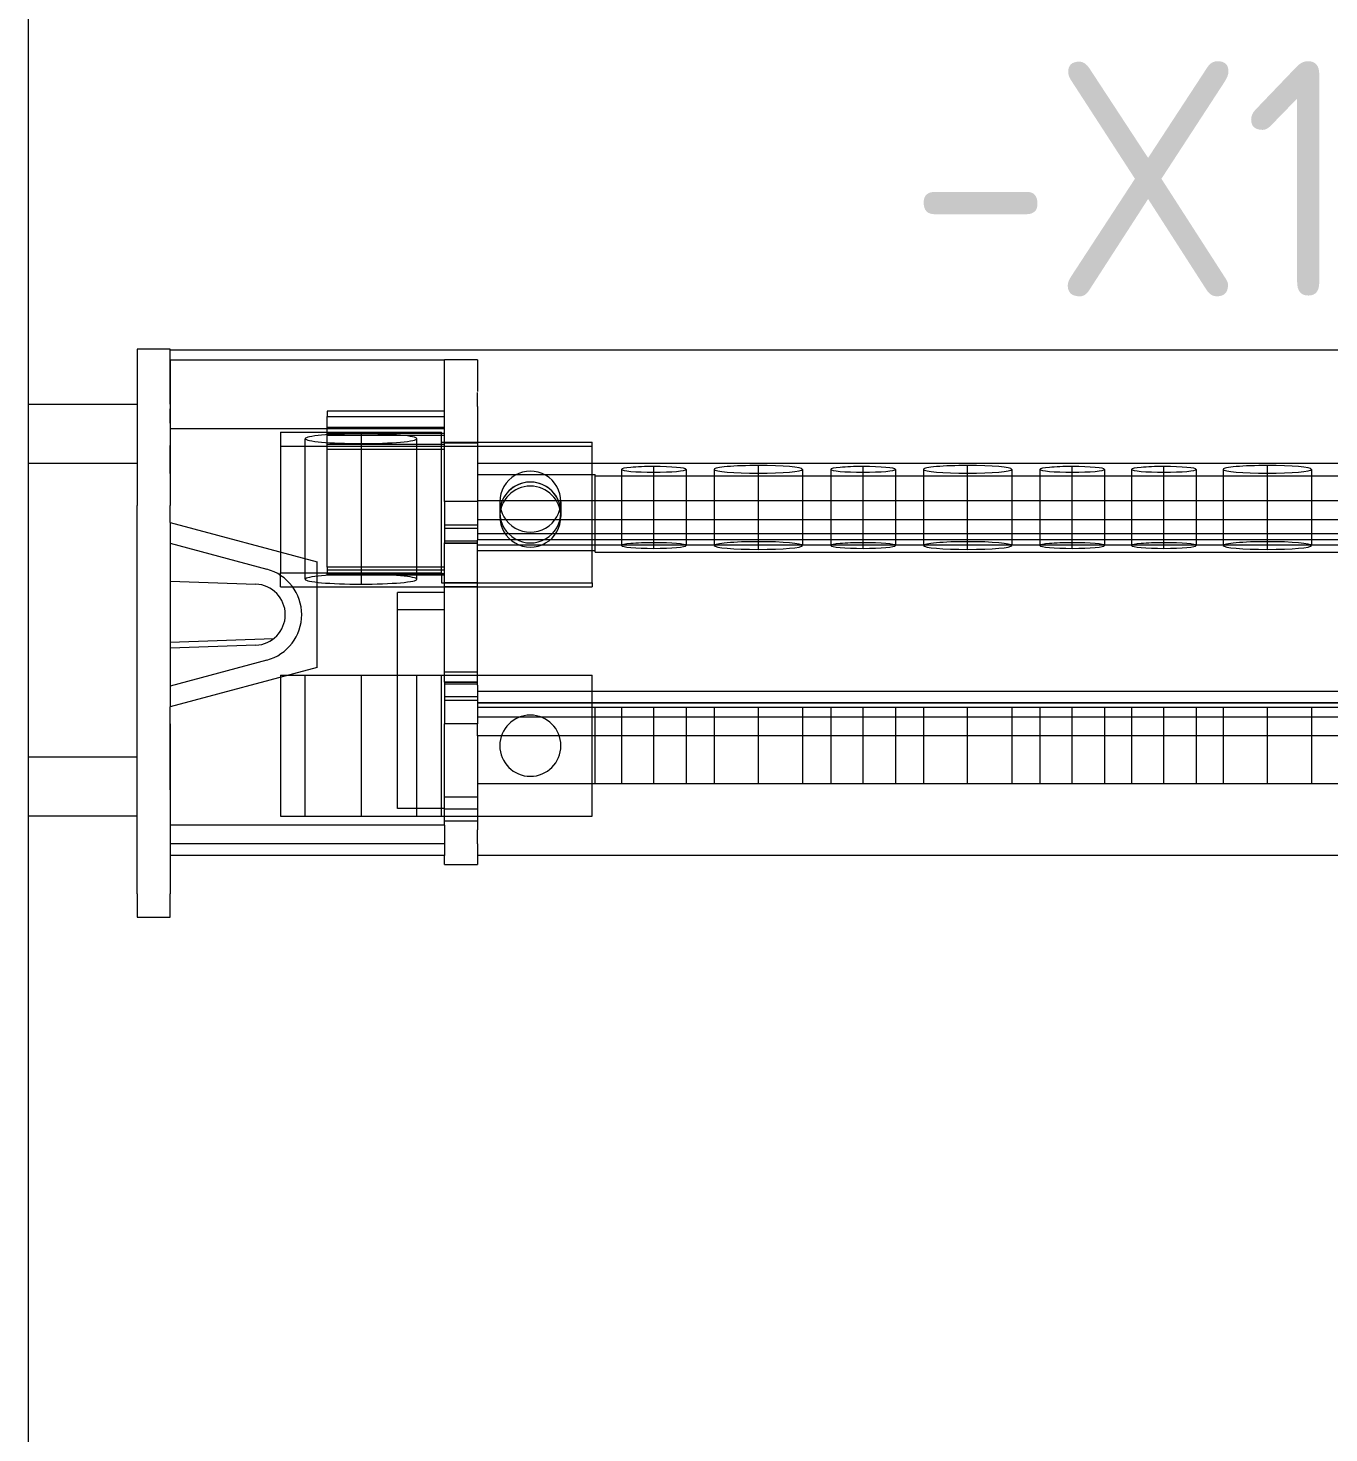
# Model space of a CAD drawing. Header units: millimetres. Extents: x 1359 to 3577, y 1336 to 3557.
# Drawn here: x 1601.1 to 1711.7, y 2046.6 to 2166.1 of the extents above; entities that cross this region are included whole.
import ezdxf
from ezdxf.enums import TextEntityAlignment as Align

# ---------------------------------------------------------------- set-up
doc = ezdxf.new("R2010")
doc.units = ezdxf.units.MM
doc.layers.add('000-PI-Oprema', color=30, linetype='Continuous', lineweight=5)
doc.layers.add('002-PI-Kabelska kanalica', color=150, linetype='Continuous')
doc.styles.add('PI0', font='isocpeur.ttf', dxfattribs={"width": 0.9})

msp = doc.modelspace()

# ---------------------------------------------------------------- linework, layer by layer
at = {"layer": '000-PI-Oprema', "color": 0, "linetype": 'ByBlock', "lineweight": 0}
for p, q in [((1613.15, 2138.75), (1613.15, 2138.75)), ((1613.15, 2137.85), (1613.15, 2138.75)), ((1613.15, 2138.66), (1613.15, 2138.66)), ((1769.25, 2138.66), (1613.15, 2138.66)), ((1613.15, 2136.36), (1613.15, 2137.85)), ((1613.15, 2137.85), (1613.15, 2137.85)), ((1613.15, 2137.85), (1613.15, 2135.55)), ((1613.15, 2137.85), (1636.5, 2137.85)), ((1613.15, 2137.16), (1613.15, 2137.16)), ((1636.5, 2137.85), (1636.5, 2137.85)), ((1636.5, 2136.36), (1636.5, 2137.85)), ((1636.5, 2137.85), (1636.5, 2137.85)), ((1639.3, 2137.85), (1636.5, 2137.85)), ((1639.3, 2137.85), (1639.3, 2137.85)), ((1639.3, 2137.85), (1639.3, 2136.18)), ((1610.35, 2135.66), (1610.35, 2135.66)), ((1613.15, 2136.35), (1613.15, 2136.36)), ((1613.15, 2136.36), (1613.15, 2136.36)), ((1613.15, 2136.36), (1613.15, 2136.36)), ((1613.15, 2136.36), (1613.15, 2136.36)), ((1613.15, 2136.36), (1613.15, 2136.36)), ((1613.15, 2134.16), (1613.15, 2136.35)), ((1613.15, 2136.35), (1613.15, 2136.35)), ((1613.15, 2136.35), (1613.15, 2136.35)), ((1613.15, 2135.66), (1613.15, 2135.66)), ((1613.15, 2135.66), (1613.15, 2135.66)), ((1613.15, 2135.55), (1613.15, 2135.55)), ((1613.15, 2135.55), (1613.15, 2134.41)), ((1636.5, 2136.35), (1636.5, 2136.36)), ((1636.5, 2134.05), (1636.5, 2136.35)), ((1636.5, 2136.18), (1636.5, 2136.18)), ((1636.5, 2135.55), (1636.5, 2135.55)), ((1639.3, 2136.18), (1639.3, 2136.18)), ((1639.3, 2136.18), (1639.3, 2135.13)), ((1613.15, 2134.41), (1613.15, 2125.46)), ((1639.3, 2133.86), (1639.3, 2135.06)), ((1639.3, 2135.06), (1639.3, 2135.06)), ((1610.35, 2133.66), (1610.35, 2133.66)), ((1613.15, 2134.16), (1613.15, 2134.16)), ((1613.15, 2134.06), (1613.15, 2134.16)), ((1613.15, 2134.16), (1613.15, 2134.16)), ((1613.15, 2134.06), (1613.15, 2134.06)), ((1613.15, 2134.05), (1613.15, 2134.05)), ((1613.15, 2134.05), (1613.15, 2134.05)), ((1613.15, 2134.05), (1613.15, 2133.66)), ((1613.15, 2133.66), (1613.15, 2133.66)), ((1613.15, 2133.66), (1613.15, 2133.66)), ((1613.15, 2132.46), (1613.15, 2133.66)), ((1636.5, 2133.47), (1626.5, 2133.47)), ((1626.5, 2133.47), (1626.5, 2133.01)), ((1636.5, 2133.47), (1626.5, 2133.47)), ((1636.5, 2134.22), (1636.5, 2134.22)), ((1636.5, 2125.78), (1636.5, 2134.05)), ((1636.5, 2134.05), (1636.5, 2134.05)), ((1639.3, 2134.22), (1639.3, 2134.22)), ((1639.3, 2133.86), (1639.3, 2125.86)), ((1639.3, 2133.86), (1639.3, 2133.86)), ((1610.35, 2132.46), (1610.35, 2132.46)), ((1613.15, 2132.46), (1613.15, 2132.46)), ((1613.15, 2132.46), (1613.15, 2130.56)), ((1613.15, 2131.96), (1613.15, 2131.96)), ((1636.5, 2131.96), (1613.15, 2131.96)), ((1626.5, 2133.01), (1636.5, 2133.01)), ((1626.5, 2120.2), (1626.5, 2133.01)), ((1626.5, 2132.11), (1636.5, 2132.11)), ((1636.5, 2132.22), (1636.5, 2132.22)), ((1639.3, 2132.22), (1639.3, 2132.22)), ((1622.55, 2131.67), (1636.25, 2131.67)), ((1622.55, 2131.67), (1622.55, 2119.71)), ((1624.65, 2119.17), (1624.65, 2131.13)), ((1626.5, 2131.61), (1636.5, 2131.61)), ((1636.5, 2131.57), (1626.5, 2131.57)), ((1636.5, 2131.4), (1626.5, 2131.4)), ((1629.4, 2131.54), (1629.4, 2119.59)), ((1629.4, 2130.71), (1629.4, 2118.76)), ((1634.15, 2119.17), (1634.15, 2131.13)), ((1636.25, 2119.71), (1636.25, 2131.67)), ((1636.25, 2130.82), (1649.05, 2130.82)), ((1636.5, 2130.77), (1639.3, 2130.77)), ((1649.05, 2118.87), (1649.05, 2130.82)), ((1613.15, 2128.16), (1613.15, 2130.56)), ((1649.05, 2130.47), (1622.55, 2130.47)), ((1626.5, 2130.67), (1636.5, 2130.67)), ((1636.5, 2130.21), (1626.5, 2130.21)), ((1636.5, 2130.21), (1626.5, 2130.21)), ((1768.3, 2129.01), (1639.3, 2129.01)), ((1651.55, 2128.52), (1651.55, 2122.04)), ((1654.3, 2122.28), (1654.3, 2128.76)), ((1657.05, 2128.52), (1657.05, 2122.04)), ((1659.45, 2128.52), (1659.45, 2122.04)), ((1663.2, 2122.37), (1663.2, 2128.85)), ((1666.95, 2128.52), (1666.95, 2122.04)), ((1669.35, 2128.52), (1669.35, 2122.04)), ((1672.1, 2122.28), (1672.1, 2128.76)), ((1674.85, 2128.52), (1674.85, 2122.04)), ((1677.25, 2128.52), (1677.25, 2122.04)), ((1681, 2122.37), (1681, 2128.85)), ((1684.75, 2128.52), (1684.75, 2122.04)), ((1687.15, 2128.52), (1687.15, 2122.04)), ((1689.9, 2122.28), (1689.9, 2128.76)), ((1692.65, 2128.52), (1692.65, 2122.04)), ((1694.95, 2128.52), (1694.95, 2122.04)), ((1697.7, 2122.28), (1697.7, 2128.76)), ((1700.45, 2128.52), (1700.45, 2122.04)), ((1702.75, 2128.52), (1702.75, 2122.04)), ((1706.5, 2122.37), (1706.5, 2128.85)), ((1710.25, 2128.52), (1710.25, 2122.04)), ((1613.15, 2128.16), (1613.15, 2125.46)), ((1639.3, 2128.08), (1649.3, 2128.08)), ((1649.3, 2121.61), (1649.3, 2128.08)), ((1649.3, 2127.96), (1768.3, 2127.96)), ((1654.3, 2121.8), (1654.3, 2128.28)), ((1663.2, 2121.72), (1663.2, 2128.19)), ((1672.1, 2121.8), (1672.1, 2128.28)), ((1681, 2121.72), (1681, 2128.19)), ((1689.9, 2121.8), (1689.9, 2128.28)), ((1697.7, 2121.8), (1697.7, 2128.28)), ((1706.5, 2121.72), (1706.5, 2128.19)), ((1613.15, 2125.46), (1613.15, 2125.46)), ((1613.15, 2124.01), (1613.15, 2125.46)), ((1613.15, 2125.46), (1613.15, 2125.46)), ((1639.3, 2125.78), (1636.5, 2125.78)), ((1636.5, 2125.78), (1636.5, 2123.49)), ((1636.5, 2125.78), (1636.5, 2125.78)), ((1639.3, 2125.86), (1745.9, 2125.86)), ((1639.3, 2125.86), (1639.3, 2125.86)), ((1639.3, 2125.78), (1639.3, 2125.78)), ((1639.3, 2125.78), (1639.3, 2123.49)), ((1641.2, 2125.77), (1641.2, 2124.85)), ((1641.2, 2124.85), (1641.2, 2124.5)), ((1646.4, 2125.77), (1646.4, 2124.85)), ((1646.4, 2124.85), (1646.4, 2124.5)), ((1613.15, 2124.01), (1613.15, 2124.01)), ((1613.15, 2124.01), (1613.15, 2122.21)), ((1613.15, 2124.01), (1625.65, 2120.66)), ((1639.3, 2123.78), (1636.5, 2123.78)), ((1636.5, 2123.78), (1636.5, 2123.78)), ((1639.3, 2124.26), (1639.3, 2124.26)), ((1639.3, 2124.26), (1745.9, 2124.26)), ((1639.3, 2123.78), (1639.3, 2123.78)), ((1610.35, 2122.96), (1610.35, 2122.96)), ((1639.3, 2123.49), (1636.5, 2123.49)), ((1636.5, 2123.49), (1636.5, 2122.26)), ((1639.3, 2122.42), (1636.5, 2122.42)), ((1639.3, 2123.49), (1639.3, 2122.49)), ((1639.3, 2123.06), (1639.3, 2123.06)), ((1639.3, 2123.06), (1745.9, 2123.06)), ((1639.3, 2123.06), (1745.9, 2123.06)), ((1768.3, 2122.53), (1639.3, 2122.53)), ((1639.3, 2110.17), (1639.3, 2122.49)), ((1613.15, 2122.23), (1613.15, 2122.23)), ((1613.15, 2122.23), (1621.39, 2120.02)), ((1613.15, 2122.21), (1613.15, 2122.21)), ((1613.15, 2122.21), (1613.15, 2119.01)), ((1636.5, 2122.26), (1639.3, 2122.26)), ((1636.5, 2122.24), (1636.5, 2122.26)), ((1636.5, 2110.42), (1636.5, 2122.24)), ((1636.5, 2122.24), (1639.3, 2122.24)), ((1745.9, 2122.06), (1639.3, 2122.06)), ((1639.3, 2121.61), (1649.3, 2121.61)), ((1649.3, 2121.49), (1649.3, 2121.61)), ((1649.3, 2121.49), (1768.3, 2121.49)), ((1621.39, 2120.02), (1621.39, 2120.02)), ((1625.65, 2120.66), (1625.65, 2120.66)), ((1625.65, 2111.66), (1625.65, 2120.66)), ((1636.5, 2120.2), (1626.5, 2120.2)), ((1626.5, 2120.2), (1626.5, 2120.16)), ((1626.5, 2120.16), (1626.5, 2119.66)), ((1626.5, 2119.98), (1636.5, 2119.98)), ((1613.15, 2119.01), (1613.15, 2113.8)), ((1613.15, 2119.01), (1620.44, 2118.75)), ((1620.44, 2118.75), (1620.44, 2118.75)), ((1622.55, 2119.71), (1636.25, 2119.71)), ((1622.55, 2118.52), (1622.55, 2119.71)), ((1626.5, 2119.66), (1636.5, 2119.66)), ((1626.5, 2119.53), (1626.5, 2119.66)), ((1626.5, 2119.53), (1626.5, 2119.53)), ((1636.5, 2119.53), (1626.5, 2119.53)), ((1636.5, 2119.53), (1626.5, 2119.53)), ((1636.25, 2119.71), (1636.25, 2118.87)), ((1636.25, 2118.87), (1649.05, 2118.87)), ((1636.5, 2118.9), (1639.3, 2118.9)), ((1649.05, 2118.87), (1649.05, 2118.52)), ((1622.55, 2118.52), (1649.05, 2118.52)), ((1632.5, 2118.05), (1632.5, 2118.05)), ((1636.5, 2118.05), (1632.5, 2118.05)), ((1632.5, 2099.66), (1632.5, 2118.05)), ((1639.3, 2118.52), (1636.5, 2118.52)), ((1636.5, 2118.05), (1636.5, 2118.05)), ((1636.5, 2116.56), (1632.5, 2116.56)), ((1632.5, 2116.56), (1632.5, 2116.56)), ((1636.5, 2116.56), (1636.5, 2116.56)), ((1621.96, 2114.11), (1613.15, 2113.8)), ((1621.96, 2114.11), (1621.96, 2114.11)), ((1613.15, 2113.8), (1613.15, 2110.11)), ((1620.44, 2113.56), (1613.15, 2113.3)), ((1620.44, 2113.56), (1620.44, 2113.56)), ((1620.44, 2113.56), (1620.44, 2113.56)), ((1621.39, 2112.29), (1613.15, 2110.09)), ((1625.65, 2111.66), (1613.15, 2108.31)), ((1621.39, 2112.29), (1621.39, 2112.29)), ((1625.65, 2111.66), (1625.65, 2111.66)), ((1622.55, 2111.01), (1636.25, 2111.01)), ((1622.55, 2111.01), (1622.55, 2099.01)), ((1622.55, 2111.01), (1622.55, 2111.01)), ((1624.65, 2099.01), (1624.65, 2111.01)), ((1629.4, 2111.01), (1629.4, 2099.01)), ((1629.4, 2111.01), (1629.4, 2099.01)), ((1634.15, 2099.01), (1634.15, 2111.01)), ((1636.25, 2099.01), (1636.25, 2111.01)), ((1636.25, 2111.01), (1649.05, 2111.01)), ((1636.25, 2111.01), (1636.25, 2111.01)), ((1636.5, 2111.31), (1639.3, 2111.31)), ((1636.5, 2111.31), (1636.5, 2111.31)), ((1636.5, 2110.41), (1636.5, 2110.42)), ((1636.5, 2110.42), (1639.3, 2110.42)), ((1639.3, 2110.41), (1636.5, 2110.41)), ((1636.5, 2110.41), (1636.5, 2109.18)), ((1639.3, 2111.31), (1639.3, 2111.31)), ((1649.05, 2111.01), (1649.05, 2111.01)), ((1649.05, 2099.01), (1649.05, 2111.01)), ((1610.35, 2109.36), (1610.35, 2109.36)), ((1613.15, 2110.11), (1613.15, 2110.11)), ((1613.15, 2110.11), (1613.15, 2108.31)), ((1613.15, 2110.09), (1613.15, 2110.09)), ((1639.3, 2110.24), (1636.5, 2110.24)), ((1639.3, 2109.18), (1636.5, 2109.18)), ((1636.5, 2109.18), (1636.5, 2106.88)), ((1639.3, 2110.17), (1639.3, 2109.18)), ((1639.3, 2109.66), (1745.9, 2109.66)), ((1639.3, 2109.18), (1639.3, 2106.88)), ((1613.15, 2108.31), (1613.15, 2108.31)), ((1613.15, 2106.86), (1613.15, 2108.31)), ((1636.5, 2108.88), (1636.5, 2108.88)), ((1636.5, 2108.88), (1639.3, 2108.88)), ((1639.3, 2108.88), (1639.3, 2108.88)), ((1745.9, 2108.66), (1639.3, 2108.66)), ((1639.3, 2108.66), (1639.3, 2108.66)), ((1639.3, 2108.66), (1745.9, 2108.66)), ((1639.3, 2108.26), (1639.3, 2108.26)), ((1768.3, 2108.26), (1639.3, 2108.26)), ((1649.3, 2108.26), (1649.3, 2108.26)), ((1649.3, 2101.76), (1649.3, 2108.26)), ((1651.55, 2108.26), (1651.55, 2101.76)), ((1654.3, 2101.76), (1654.3, 2108.26)), ((1654.3, 2101.76), (1654.3, 2108.26)), ((1657.05, 2108.26), (1657.05, 2101.76)), ((1659.45, 2108.26), (1659.45, 2101.76)), ((1663.2, 2101.76), (1663.2, 2108.26)), ((1663.2, 2101.76), (1663.2, 2108.26)), ((1666.95, 2108.26), (1666.95, 2101.76)), ((1669.35, 2108.26), (1669.35, 2101.76)), ((1672.1, 2101.76), (1672.1, 2108.26)), ((1672.1, 2101.76), (1672.1, 2108.26)), ((1674.85, 2108.26), (1674.85, 2101.76)), ((1677.25, 2108.26), (1677.25, 2101.76)), ((1681, 2101.76), (1681, 2108.26)), ((1681, 2101.76), (1681, 2108.26)), ((1684.75, 2108.26), (1684.75, 2101.76)), ((1687.15, 2108.26), (1687.15, 2101.76)), ((1689.9, 2101.76), (1689.9, 2108.26)), ((1689.9, 2101.76), (1689.9, 2108.26)), ((1692.65, 2108.26), (1692.65, 2101.76)), ((1694.95, 2108.26), (1694.95, 2101.76)), ((1697.7, 2101.76), (1697.7, 2108.26)), ((1697.7, 2101.76), (1697.7, 2108.26)), ((1700.45, 2108.26), (1700.45, 2101.76)), ((1702.75, 2108.26), (1702.75, 2101.76)), ((1706.5, 2101.76), (1706.5, 2108.26)), ((1706.5, 2101.76), (1706.5, 2108.26)), ((1710.25, 2108.26), (1710.25, 2101.76)), ((1613.15, 2101.26), (1613.15, 2106.86)), ((1613.15, 2106.86), (1613.15, 2106.86)), ((1613.15, 2106.86), (1613.15, 2101)), ((1636.5, 2098.26), (1636.5, 2106.88)), ((1639.3, 2106.88), (1636.5, 2106.88)), ((1636.5, 2106.88), (1636.5, 2106.88)), ((1639.3, 2107.46), (1639.3, 2107.46)), ((1639.3, 2107.46), (1745.9, 2107.46)), ((1639.3, 2105.86), (1639.3, 2106.88)), ((1639.3, 2106.88), (1639.3, 2106.88)), ((1745.9, 2105.86), (1639.3, 2105.86)), ((1639.3, 2105.86), (1639.3, 2097.86)), ((1639.3, 2105.86), (1639.3, 2105.86)), ((1641.2, 2105.01), (1641.2, 2105.01)), ((1641.2, 2105.01), (1641.2, 2105.01)), ((1646.4, 2105.01), (1646.4, 2105.01)), ((1646.4, 2105.01), (1646.4, 2105.01)), ((1613.15, 2101.26), (1613.15, 2099.65)), ((1639.3, 2101.76), (1639.3, 2101.76)), ((1768.3, 2101.76), (1639.3, 2101.76)), ((1649.3, 2101.76), (1649.3, 2101.76)), ((1610.35, 2099.76), (1610.35, 2099.76)), ((1613.15, 2099.76), (1613.15, 2099.76)), ((1613.15, 2099.76), (1613.15, 2099.65)), ((1613.15, 2099.76), (1613.15, 2099.76)), ((1613.15, 2099.63), (1613.15, 2099.65)), ((1613.15, 2099.63), (1613.15, 2097.92)), ((1636.5, 2099.66), (1632.5, 2099.66)), ((1632.5, 2099.66), (1632.5, 2099.66)), ((1636.5, 2100.67), (1639.3, 2100.67)), ((1636.5, 2100.67), (1636.5, 2100.67)), ((1636.5, 2099.66), (1636.5, 2099.66)), ((1639.3, 2099.62), (1636.5, 2099.62)), ((1639.3, 2100.67), (1639.3, 2100.67)), ((1610.35, 2098.56), (1610.35, 2098.56)), ((1613.15, 2098.56), (1613.15, 2098.56)), ((1622.55, 2099.01), (1636.25, 2099.01)), ((1622.55, 2099.01), (1622.55, 2099.01)), ((1636.25, 2099.01), (1649.05, 2099.01)), ((1636.25, 2099.01), (1636.25, 2099.01)), ((1636.5, 2099.01), (1639.3, 2099.01)), ((1636.5, 2099.01), (1636.5, 2099.01)), ((1636.5, 2098.62), (1636.5, 2098.62)), ((1636.5, 2098.62), (1639.3, 2098.62)), ((1639.3, 2099.01), (1639.3, 2099.01)), ((1639.3, 2098.62), (1639.3, 2098.62)), ((1649.05, 2099.01), (1649.05, 2099.01)), ((1613.15, 2098.26), (1613.15, 2098.26)), ((1636.5, 2098.26), (1613.15, 2098.26)), ((1613.15, 2098.16), (1613.15, 2098.16)), ((1613.15, 2097.92), (1613.15, 2092.42)), ((1636.5, 2098.26), (1636.5, 2098.26)), ((1636.5, 2098.26), (1636.5, 2095.66)), ((1639.3, 2096.66), (1639.3, 2097.86)), ((1639.3, 2097.86), (1639.3, 2097.86)), ((1610.35, 2096.66), (1610.35, 2096.66)), ((1613.15, 2096.66), (1613.15, 2096.66)), ((1636.5, 2096.66), (1613.15, 2096.66)), ((1613.15, 2096.66), (1613.15, 2096.66)), ((1639.3, 2096.66), (1639.3, 2096.66)), ((1639.3, 2096.66), (1639.3, 2095.17)), ((1636.5, 2095.66), (1636.5, 2095.66)), ((1636.5, 2095.17), (1636.5, 2095.66)), ((1636.5, 2095.41), (1636.5, 2095.41)), ((1636.5, 2094.91), (1636.5, 2095.17)), ((1636.5, 2094.91), (1639.3, 2094.91)), ((1636.5, 2094.91), (1636.5, 2094.91)), ((1639.3, 2095.41), (1639.3, 2095.41)), ((1639.3, 2095.17), (1639.3, 2094.91)), ((1639.3, 2094.91), (1639.3, 2094.91)), ((1613.15, 2094.76), (1613.15, 2094.76)), ((1610.35, 2092.42), (1610.35, 2091.99)), ((1613.15, 2091.99), (1613.15, 2092.42))]:
    msp.add_line(p, q, dxfattribs=at)
for points in [[(1613.15, 2138.75), (1610.35, 2138.75), (1610.35, 2138.75), (1610.35, 2137.85), (1610.35, 2137.85), (1610.35, 2136.36), (1610.35, 2136.36), (1610.35, 2134.06), (1610.35, 2134.06), (1610.35, 2133.66), (1610.35, 2132.46), (1610.35, 2130.76), (1610.35, 2130.56), (1610.35, 2128.16), (1610.35, 2127.96), (1610.35, 2125.46)], [(1610.35, 2092.42), (1610.35, 2099.63), (1610.35, 2099.65), (1610.35, 2099.76), (1610.35, 2100.26), (1610.35, 2100.76), (1610.35, 2101.26), (1610.35, 2106.86), (1610.35, 2106.86), (1610.35, 2113.21), (1610.35, 2113.21), (1610.35, 2113.21), (1610.35, 2113.21), (1610.35, 2113.71), (1610.35, 2119.11), (1610.35, 2119.11), (1610.35, 2125.46), (1610.35, 2125.46)], [(1636.5, 2095.66), (1613.15, 2095.66), (1613.15, 2095.66)], [(1610.35, 2091.99), (1610.35, 2090.42), (1610.35, 2090.42), (1613.15, 2090.42), (1613.15, 2090.42), (1613.15, 2091.99)]]:
    msp.add_lwpolyline(points, dxfattribs=at)
at = {"layer": '000-PI-Oprema', "color": 0, "linetype": 'ByBlock', "lineweight": 0, "ltscale": 0.25}
msp.add_lwpolyline([(1745.9, 2095.66), (1769.25, 2095.66), (1639.3, 2095.66)], dxfattribs=at)
at = {"layer": '000-PI-Oprema', "color": 0, "linetype": 'ByBlock', "lineweight": 0}
for centre, radius, start, end in [((1620.35, 2116.16), 4, 285, 75), ((1620.35, 2116.16), 2.6, 272, 88), ((1643.8, 2105.01), 2.6, 360, 180), ((1643.8, 2105.01), 2.6, 180, 360)]:
    msp.add_arc(centre, radius, start, end, dxfattribs=at)
for centre, major_axis, ratio, start_param, end_param in [((1629.4, 2131.13), (-4.75, 0), 0.087156, -1.570796, 0), ((1629.4, 2131.13), (-4.75, 0), 0.087156, 0, 1.570796), ((1629.4, 2131.13), (-4.75, 0), 0.087156, 3.141593, 4.712389), ((1629.4, 2131.13), (-4.75, 0), 0.087156, 1.570796, 3.141593), ((1643.8, 2125.77), (2.6, 0), 0.996195, 0, 3.141593), ((1654.3, 2128.52), (2.75, 0), 0.087156, 1.570796, 3.141593), ((1654.3, 2128.52), (2.75, 0), 0.087156, 3.141593, 4.712389), ((1654.3, 2128.52), (2.75, 0), 0.087156, 0, 1.570796), ((1654.3, 2128.52), (2.75, 0), 0.087156, -1.570796, 0), ((1663.2, 2128.52), (3.75, 0), 0.087156, 1.570796, 3.141593), ((1663.2, 2128.52), (3.75, 0), 0.087156, 3.141593, 4.712389), ((1663.2, 2128.52), (3.75, 0), 0.087156, 0, 1.570796), ((1663.2, 2128.52), (3.75, 0), 0.087156, -1.570796, 0), ((1672.1, 2128.52), (2.75, 0), 0.087156, 1.570796, 3.141593), ((1672.1, 2128.52), (2.75, 0), 0.087156, 3.141593, 4.712389), ((1672.1, 2128.52), (2.75, 0), 0.087156, 0, 1.570796), ((1672.1, 2128.52), (2.75, 0), 0.087156, -1.570796, 0), ((1681, 2128.52), (3.75, 0), 0.087156, 1.570796, 3.141593), ((1681, 2128.52), (3.75, 0), 0.087156, 3.141593, 4.712389), ((1681, 2128.52), (3.75, 0), 0.087156, 0, 1.570796), ((1681, 2128.52), (3.75, 0), 0.087156, -1.570796, 0), ((1689.9, 2128.52), (2.75, 0), 0.087156, 1.570796, 3.141593), ((1689.9, 2128.52), (2.75, 0), 0.087156, 3.141593, 4.712389), ((1689.9, 2128.52), (2.75, 0), 0.087156, 0, 1.570796), ((1689.9, 2128.52), (2.75, 0), 0.087156, -1.570796, 0), ((1697.7, 2128.52), (2.75, 0), 0.087156, 1.570796, 3.141593), ((1697.7, 2128.52), (2.75, 0), 0.087156, 3.141593, 4.712389), ((1697.7, 2128.52), (2.75, 0), 0.087156, 0, 1.570796), ((1697.7, 2128.52), (2.75, 0), 0.087156, -1.570796, 0), ((1706.5, 2128.52), (3.75, 0), 0.087156, 1.570796, 3.141593), ((1706.5, 2128.52), (3.75, 0), 0.087156, 3.141593, 4.712389), ((1706.5, 2128.52), (3.75, 0), 0.087156, 0, 1.570796), ((1706.5, 2128.52), (3.75, 0), 0.087156, -1.570796, 0), ((1643.8, 2124.85), (-2.6, 0), 0.996195, -3.141593, 0), ((1643.8, 2124.85), (-2.6, 0), 0.996195, 3.141593, 6.283185), ((1643.8, 2124.5), (-2.6, 0), 0.996195, 3.141593, 6.283185), ((1643.8, 2125.77), (2.6, 0), 0.996195, -3.141593, 0), ((1643.8, 2124.85), (-2.6, 0), 0.996195, 0, 3.141593), ((1643.8, 2124.85), (-2.6, 0), 0.996195, 0, 3.141593), ((1643.8, 2124.5), (-2.6, 0), 0.996195, 0, 3.141593), ((1663.2, 2122.04), (3.75, 0), 0.087156, 1.570796, 3.141593), ((1663.2, 2122.04), (3.75, 0), 0.087156, 0, 1.570796), ((1681, 2122.04), (3.75, 0), 0.087156, 1.570796, 3.141593), ((1681, 2122.04), (3.75, 0), 0.087156, 0, 1.570796), ((1706.5, 2122.04), (3.75, 0), 0.087156, 1.570796, 3.141593), ((1706.5, 2122.04), (3.75, 0), 0.087156, 0, 1.570796), ((1654.3, 2122.04), (2.75, 0), 0.087156, 1.570796, 3.141593), ((1654.3, 2122.04), (2.75, 0), 0.087156, 3.141593, 4.712389), ((1654.3, 2122.04), (2.75, 0), 0.087156, 0, 1.570796), ((1654.3, 2122.04), (2.75, 0), 0.087156, -1.570796, 0), ((1663.2, 2122.04), (3.75, 0), 0.087156, 3.141593, 4.712389), ((1663.2, 2122.04), (3.75, 0), 0.087156, -1.570796, 0), ((1672.1, 2122.04), (2.75, 0), 0.087156, 1.570796, 3.141593), ((1672.1, 2122.04), (2.75, 0), 0.087156, 3.141593, 4.712389), ((1672.1, 2122.04), (2.75, 0), 0.087156, 0, 1.570796), ((1672.1, 2122.04), (2.75, 0), 0.087156, -1.570796, 0), ((1681, 2122.04), (3.75, 0), 0.087156, 3.141593, 4.712389), ((1681, 2122.04), (3.75, 0), 0.087156, -1.570796, 0), ((1689.9, 2122.04), (2.75, 0), 0.087156, 1.570796, 3.141593), ((1689.9, 2122.04), (2.75, 0), 0.087156, 3.141593, 4.712389), ((1689.9, 2122.04), (2.75, 0), 0.087156, 0, 1.570796), ((1689.9, 2122.04), (2.75, 0), 0.087156, -1.570796, 0), ((1697.7, 2122.04), (2.75, 0), 0.087156, 1.570796, 3.141593), ((1697.7, 2122.04), (2.75, 0), 0.087156, 3.141593, 4.712389), ((1697.7, 2122.04), (2.75, 0), 0.087156, 0, 1.570796), ((1697.7, 2122.04), (2.75, 0), 0.087156, -1.570796, 0), ((1706.5, 2122.04), (3.75, 0), 0.087156, 3.141593, 4.712389), ((1706.5, 2122.04), (3.75, 0), 0.087156, -1.570796, 0), ((1629.4, 2119.17), (-4.75, 0), 0.087156, -1.570796, 0), ((1629.4, 2119.17), (-4.75, 0), 0.087156, 0, 1.570796), ((1629.4, 2119.17), (-4.75, 0), 0.087156, 3.141593, 4.712389), ((1629.4, 2119.17), (-4.75, 0), 0.087156, 1.570796, 3.141593)]:
    msp.add_ellipse(centre, major_axis=major_axis, ratio=ratio, start_param=start_param, end_param=end_param, dxfattribs=at)
at = {"layer": '002-PI-Kabelska kanalica', "color": 0, "linetype": 'ByBlock', "lineweight": 0}
msp.add_line((1601.07, 3351.56), (1601.07, 1679.56), dxfattribs=at)
at = {"layer": '002-PI-Kabelska kanalica', "color": 0, "linetype": 'ByBlock', "lineweight": 0, "ltscale": 0.25}
for p, q in [((1601.07, 2134.06), (1601.07, 2099.06)), ((1601.07, 2134.06), (1610.35, 2134.06)), ((1601.07, 2129.06), (1610.35, 2129.06)), ((1601.07, 2104.06), (1610.35, 2104.06)), ((1601.07, 2099.06), (1610.35, 2099.06))]:
    msp.add_line(p, q, dxfattribs=at)

# ---------------------------------------------------------------- texts
at = {"layer": '002-PI-Kabelska kanalica', "color": 0, "linetype": 'ByBlock', "lineweight": 0, "style": 'PI0', "width": 0.9}
msp.add_text('-X1', height=20, dxfattribs=at).set_placement((1694.73, 2153.24), align=Align.MIDDLE)

doc.saveas('drawing.dxf')
